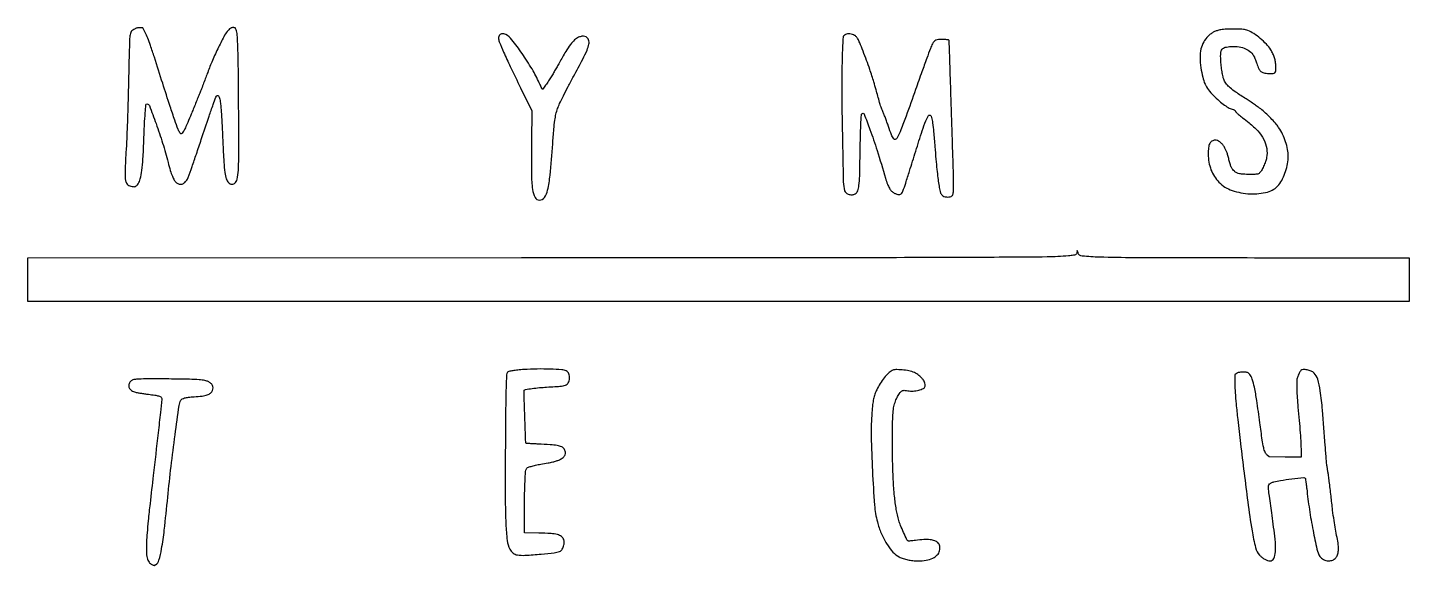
# Model space of a CAD drawing. Extents: x 0 to 2283, y 113 to 1002.
import ezdxf

# ---------------------------------------------------------------- set-up
doc = ezdxf.new("R2010")
doc.units = 0

msp = doc.modelspace()

# ---------------------------------------------------------------- linework, layer by layer
for points in [[(177.5, 1000.143551, 0.042848), (173.749118, 997.990332, 0.084751), (171.306239, 995.593582, 0.083786), (169.780145, 992.502872, 0.041106), (168.86547, 988.196764, 0.022796), (168.538464, 984.195975, 0.000917), (168.041115, 969.632799, 0.001608), (167.539064, 952.377995, 0.001138), (167.081733, 933, -0.001087), (165.992728, 886.658917, -0.001995), (164.872884, 848.915135, -0.00242), (163.702697, 818.528856, -0.005444), (162.45288, 795.5, 0.004647), (161.457902, 777.691505, 0.009612), (161.077583, 763.762135, 0.010543), (161.214443, 753.245376, 0.059261), (162.066944, 747.697982, 0.085702), (163.43, 744.816547, 0.073647), (165.742094, 742.38329, 0.06694), (168.880268, 740.543672, 0.052477), (172.663061, 739.407928, 0.054341), (175.782861, 739.163328, 0.098393), (178.269148, 739.736274, 0.094534), (180.412556, 741.23802, 0.047208), (182.494543, 743.829604, 0.085745), (186.146372, 752.200312, 0.026569), (188.712161, 765.747836, 0.018635), (190.608051, 785.275727, 0.006138), (191.970612, 814.096792, -0.002712), (193.113588, 842.379819, -0.008805), (194.303474, 861.115409, -0.004826), (195.536854, 874.678664, -0.385121), (196.997896, 876, -0.310817), (201.146533, 873.145278, -0.004422), (212.230987, 843.385779, -0.011759), (223.095073, 811.056547, -0.012984), (232.045786, 779.297528, 0.009633), (235.7728, 765.725584, 0.026578), (239.082476, 756.381555, 0.038059), (242.378177, 749.887688, 0.081573), (246.023742, 745.633476, 0.115303), (250.522595, 743.348694, 0.140234), (255.228292, 743.529135, 0.114299), (259.838898, 746.321694, 0.061333), (264.023535, 751.53808, 0.053867), (265.336565, 754.28464, 0.000703), (271.634197, 772.264362, 0.002022), (278.817677, 793.137063, 0.001325), (286.934844, 817.245856, -0.000874), (299.800936, 855.573619, -0.005529), (306.599814, 874.999096, -0.005103), (311.158917, 887.187569, -0.163709), (313.159924, 889.598839, -0.273074), (314.528039, 889.626787, -0.130419), (315.833775, 888.355333, -0.066629), (316.986681, 885.675381, -0.025478), (317.88362, 881.706459, -0.020759), (319.000357, 873.151249, -0.005238), (320.091896, 859.151511, -0.00411), (321.234488, 839.845994, -0.001578), (322.51706, 813, 0.003473), (324.229469, 779.796935, 0.020437), (325.958942, 762.444892, 0.039677), (328.288351, 752.004556, 0.122245), (331.993989, 745.852165, 0.062403), (334.400907, 743.981236, 0.101582), (336.837273, 743.136801, 0.108117), (339.299698, 743.344698, 0.078004), (341.783205, 744.560704, 0.191488), (346.271109, 751.389999, 0.037171), (348.201493, 766.307835, 0.013993), (348.951363, 794.710909, 0.001079), (348.665572, 871, 0.001039), (348.161436, 934.166109, 0.005549), (347.432117, 968.635383, 0.006882), (346.428374, 990.432991, 0.084198), (344.550923, 998.532367, 0.029343), (343.608531, 1000.461312, 0.117281), (342.721646, 1001.419807, 0.118202), (341.502067, 1001.872432, 0.030025), (339.37961, 1002, 0.050069), (337.246338, 1001.785843, 0.079029), (335.527154, 1001.142979, 0.057254), (333.736928, 999.83784, 0.015608), (331.234503, 997.384253, 0.069996), (325.481267, 989.397874, 0.007978), (315.421117, 969.52195, 0.010414), (305.31821, 947.595576, 0.01556), (297.495492, 928, -0.002584), (294.448775, 919.752792, -0.00167), (290.840125, 910.234375, -0.001678), (287.250638, 900.954448, -0.003172), (284.283807, 893.5, -0.000013), (281.264574, 886.052312, -0.000007), (277.509502, 876.790549, -0.000007), (273.661291, 867.29981, -0.00001), (270.330038, 859.084848, -0.003515), (264.594315, 845.221916, -0.012361), (260.622203, 836.423152, -0.017415), (257.582922, 830.636167, -0.07964), (255.21049, 827.686549, -0.019955), (253.918931, 826.610599, -0.200512), (253.254864, 826.434726, -0.19016), (252.643558, 826.778842, -0.017704), (251.580391, 828.186549, -0.06338), (248.562395, 833.915473, -0.00592), (243.134483, 848.951853, -0.005084), (235.431011, 871.858311, -0.001222), (223.137175, 910, 0.00062), (209.355553, 952.934533, 0.004962), (202.78222, 972.653553, 0.010877), (198.340657, 984.692474, 0.021168), (194.188315, 994.052883), (190.5, 1001.5), (186, 1001.752321, 0.032989), (183.870461, 1001.73115, 0.027797), (181.634652, 1001.435493, 0.027913), (179.456496, 1000.89584, 0.034214)], [(780.038955, 989.811439, 0.044519), (779.258542, 988.808054, 0.035415), (778.598943, 987.604289, 0.036553), (778.146049, 986.39148, 0.071199), (778, 985.371036, 0.095947), (779.347583, 978.413111, 0.008126), (786.465094, 961.525259, 0.008004), (797.42813, 937.691739, 0.002538), (814.523694, 902.5), (833.22249, 864.5), (832.54331, 813.5, 0.00461), (832.325332, 760.281085, 0.032911), (834.149338, 734.605996, 0.086595), (838.329271, 721.533655, 0.279063), (845.819687, 717, 0.249887), (853.888087, 721.300943, 0.090627), (859.234165, 733.582844, 0.034355), (863.208709, 758.039983, 0.004672), (867.513786, 809.742554, -0.003048), (869.474677, 834.254538, -0.012939), (871.116068, 848.874636, -0.021307), (872.998638, 859.203328, -0.030279), (875.608115, 868.162098, -0.022885), (878.989335, 876.393997, -0.0061), (885.127908, 889.176866, -0.005733), (892.945257, 904.514578, -0.004099), (902.027481, 921.5, 0.003784), (917.197277, 949.827401, 0.022714), (924.29688, 964.960236, 0.045267), (927.3332, 974.6803, 0.133554), (926.963977, 981.609152, 0.126449), (924.611763, 985.276215, 0.122708), (920.757875, 987.405192, 0.103209), (915.786084, 987.677998, 0.068933), (910.302576, 986.050469, 0.083862), (903.781798, 981.651276, 0.040419), (897.04668, 974.112653, 0.026688), (889.126031, 962.410104, 0.008425), (878.545406, 944.134377, -0.001481), (874.687757, 937.252468, -0.001441), (870.754093, 930.330098, -0.00142), (867.26189, 924.265646, -0.005368), (865.024832, 920.5, -0.011748), (860.763062, 913.855121, -0.009606), (855.905811, 906.949442, -0.002792), (851.078689, 900.435984, -0.456453), (850.287, 900.379666, -0.084531), (850.005719, 900.776399, -0.001081), (848.677071, 903.555842, -0.003115), (847.163556, 906.791522, -0.002033), (845.455677, 910.542891, 0.028309), (833.434012, 933.64777, 0.017653), (816.914522, 959.326214, 0.014328), (800.134937, 982.070206, 0.107732), (789.894408, 990.554604, 0.054946), (787.020699, 991.660845, 0.08343), (784.360989, 991.904113, 0.094543), (782.011582, 991.269576, 0.092375)], [(1351.399661, 990.626152, 0.036375), (1350.15879, 989.951682, 0.033581), (1348.993294, 989.088027, 0.035299), (1348.061257, 988.174378, 0.087056), (1347.561441, 987.361202, 0.08146), (1347.241592, 985.895709, 0.000912), (1346.729581, 975.765478, 0.002799), (1346.224529, 964.048985, 0.001817), (1345.765747, 950.5, 0.009228), (1345.169923, 899.82679, 0.003016), (1346.12131, 825.09839, 0.001108), (1347.757749, 747.100864, 0.059604), (1349.857528, 732.44033, 0.167863), (1352.299298, 728.824455, 0.091621), (1357.14746, 726.413437, 0.087045), (1362.788333, 725.818354, 0.128575), (1367.481777, 727.396103, 0.156541), (1371.502832, 732.36661, 0.063261), (1373.628332, 740.930448, 0.023208), (1374.751871, 756.83673, 0.002205), (1375.520142, 795.830136, -0.002453), (1376.039596, 821.546618, -0.005152), (1376.747187, 841.523243, -0.001787), (1377.548306, 857.765393, -0.18521), (1378.445226, 859.778559, -0.539118), (1382.034659, 859.037849, -0.007011), (1391.767195, 833.52019, -0.011395), (1403.424357, 799.214777, -0.004912), (1417.465063, 753, 0.016296), (1420.72222, 743.095608, 0.046181), (1423.834533, 736.529101, 0.064741), (1427.382185, 731.99746, 0.069828), (1431.888803, 728.657038, 0.037468), (1436.129378, 726.745326, 0.079234), (1439.660642, 726.064395, 0.111025), (1442.437274, 726.594917, 0.138098), (1444.465669, 728.25, 0.07017), (1446.30905, 731.86256, 0.003163), (1450.778521, 745.109995, 0.0036), (1457.134944, 764.826864, 0.000852), (1467.444644, 797.809135, -0.002584), (1478.163389, 831.687557, -0.017726), (1484.109906, 848.129114, -0.036186), (1488.256503, 856.608483, -0.463579), (1491.317838, 857.151181, -0.164838), (1493.486263, 853.624958, -0.019274), (1495.220506, 844.411551, -0.014351), (1496.946757, 829.950433, -0.003314), (1498.992665, 805.5, 0.002376), (1500.706899, 784.540228, 0.004403), (1502.3291, 767.545272, 0.005381), (1503.927296, 753.676613, 0.010066), (1505.566499, 742.5, 0.006118), (1507.226594, 733.271957, 0.039559), (1508.484078, 728.716022, 0.080918), (1510.01622, 725.976061, 0.088202), (1512.300825, 723.958131, 0.079444), (1515.852162, 722.502515, 0.05685), (1520.123219, 722.001111, 0.058752), (1524.198954, 722.468118, 0.11263), (1527.139216, 723.909405, 0.090912), (1528.478169, 725.469114, 0.086965), (1529.202773, 727.426364, 0.035067), (1529.573483, 730.753236, 0.003605), (1529.839676, 738.659405, 0.010348), (1529.883322, 746.248821, 0.001576), (1529.609317, 761.38745, 0.001764), (1529.166495, 779.255486, 0.001527), (1528.578483, 798, -0.000256), (1527.894069, 818.180669, -0.000192), (1527.160889, 840.3875, -0.000194), (1526.487283, 861.280189, -0.000448), (1526.000661, 877, 0.000318), (1524.340658, 931.076192, 0.001785), (1523.330567, 960.010968, 0.000487), (1522.541478, 980.00792, 0.178192), (1521.984796, 981.350358, 0.17591), (1521.319794, 981.693832, 0.007626), (1518.672948, 981.994881, 0.012198), (1515.466754, 982.231304, 0.008318), (1511.81348, 982.350358, 0.021367), (1504.781399, 982.161962, 0.08365), (1500.573298, 981.148109, 0.115276), (1497.654012, 979.006737, 0.060305), (1495.140223, 975.235375, 0.02481), (1491.821868, 967.761476, 0.003153), (1485.583046, 951.283258, 0.003108), (1477.495881, 929.087775, 0.00139), (1467.118442, 899.789923, -0.00177), (1451.469378, 855.715651, -0.010973), (1442.861442, 833.300818, -0.013628), (1436.924235, 819.856644, -0.251645), (1433.298528, 817.187304, -0.257397), (1431.087836, 818.025177, -0.063102), (1428.883087, 821.400474, -0.026849), (1426.044319, 828.135408, -0.003735), (1421.023285, 842.432081, 0.00381), (1418.52486, 849.542576, 0.004374), (1416.028012, 856.293204, 0.003949), (1413.816585, 861.97941, 0.025004), (1412.526047, 864.802261, -0.02464), (1411.419139, 867.218799, -0.008816), (1410.074136, 870.763789, -0.008722), (1408.733282, 874.709829, -0.010204), (1407.603457, 878.5, 0.000925), (1401.787526, 899.420831, 0.003677), (1398.099195, 912.230247, 0.0054), (1394.994618, 922.319711, 0.004402), (1391.459557, 933.054871, 0.00626), (1386.248455, 947.812851, 0.005262), (1380.367246, 963.320822, 0.004334), (1374.850348, 977.066579, 0.031651), (1371.741033, 983.444274, 0.033321), (1370.656824, 985.08649, 0.024381), (1369.250917, 986.759401, 0.024808), (1367.756384, 988.218922, 0.048875), (1366.41259, 989.191043, 0.062019), (1362.8865, 990.701489, 0.046417), (1358.730829, 991.492388, 0.047597), (1354.658016, 991.493119, 0.082742)], [(1971.716629, 998.463891, 0.025046), (1965.171144, 996.895574, 0.044116), (1959.997056, 994.868324, 0.045473), (1955.364667, 992.012337, 0.028549), (1950.4962, 987.907963, 0.078203), (1943.168866, 978.41162, 0.068827), (1938.713357, 966.704491, 0.058538), (1937.159912, 952.545225, 0.0355), (1938.485479, 935.723134, 0.02101), (1941.504489, 920.161305, 0.047344), (1945.374392, 908.798423, 0.054127), (1950.939144, 899.323048, 0.036399), (1959.146659, 889.811435, 0.016625), (1968.761415, 880.803021, 0.026684), (1977.594425, 873.85881, 0.031706), (1985.490741, 869.022961, 0.068093), (1992.18335, 866.57896, -0.057423), (1993.254911, 866.213267, -0.051628), (1994.257369, 865.603113, -0.054835), (1995.046385, 864.853963, -0.098926), (1995.475732, 864.076461, 0.128131), (1996.662529, 862.192732, 0.011703), (2000.825034, 858.465281, 0.010098), (2007.332464, 853.13031, 0.002552), (2018.131433, 844.72465, -0.044937), (2032.681014, 831.275211, -0.067322), (2042.442653, 817.019345, -0.07685), (2047.226768, 802.215582, -0.084203), (2047.093559, 787.135547, -0.040231), (2045.352294, 780.517045, -0.023243), (2042.264765, 772.879168, -0.022431), (2038.698642, 765.953133, -0.076539), (2035.546626, 762, -0.066947), (2033.490714, 760.559407, -0.082804), (2031.268391, 759.841955, -0.033716), (2027.673776, 759.55508, -0.003058), (2018.66772, 759.5, -0.010668), (2008.63931, 759.713983, -0.041268), (2002.470627, 760.490105, -0.063632), (1997.989134, 762.04891, -0.059488), (1993.930746, 764.711727, -0.060471), (1991.096658, 767.75089, -0.047371), (1988.796002, 771.632579, -0.036778), (1986.823688, 776.765764, -0.016804), (1984.978741, 783.709225, 0.010242), (1983.15897, 790.938831, 0.024096), (1981.434037, 796.227923, 0.028773), (1979.419356, 800.727686, 0.022296), (1976.736921, 805.379388, 0.042373), (1973.4396, 809.695636, 0.051779), (1969.656923, 813.082706, 0.05856), (1965.747078, 815.26881, 0.098526), (1962.072468, 816, 0.137602), (1956.848298, 814.534545, 0.14088), (1953.204779, 810.575408, 0.087859), (1951.132853, 803.599754, 0.029863), (1950.562606, 793, 0.042565), (1951.77992, 779.665992, 0.047403), (1955.235193, 767.222631, 0.049235), (1960.81628, 756.069779, 0.053537), (1968.339404, 746.561131, 0.117426), (1990.001952, 732.958744, 0.070917), (2019.939519, 727.346378, 0.073792), (2048.799173, 730.346876, 0.1642), (2067.09601, 742.240677, 0.049247), (2073.513261, 752.241953, 0.036833), (2078.596772, 764.318435, 0.036501), (2081.899183, 777.153931, 0.045286), (2082.986863, 789.433659, 0.047013), (2081.883725, 800.874601, 0.033565), (2078.609094, 813.325172, 0.03241), (2073.516012, 825.747635, 0.034665), (2066.957085, 837.118833, 0.030782), (2061.683066, 843.998699, 0.013706), (2053.95233, 852.414637, 0.013636), (2045.391139, 860.768276, 0.020134), (2037.401683, 867.574487, 0.011735), (2033.216908, 870.70237, 0.004018), (2027.011127, 875.043016, 0.003991), (2020.083568, 879.725084, 0.004602), (2013.401683, 884.075737, -0.00605), (1996.066354, 895.434619, -0.029306), (1986.707541, 902.560293, -0.05119), (1980.985426, 908.590833, -0.060172), (1976.960482, 915.356432, -0.048748), (1975.217019, 920.63422, -0.014143), (1973.567951, 929.056479, -0.013812), (1972.209276, 938.879265, -0.012855), (1971.355965, 949, -0.032772), (1971.435363, 960.157532, -0.146928), (1973.737993, 966.194213, -0.17045), (1978.761384, 969.463664, -0.047922), (1988.158628, 970.821927, -0.044576), (2001.589207, 970.266686, -0.074244), (2012.452972, 967.158921, -0.086068), (2020.81806, 961.453797, -0.084028), (2026.856076, 953.222196, -0.017982), (2027.728192, 951.316798, -0.006405), (2028.839951, 948.537145, -0.006346), (2029.9832, 945.45291, -0.007445), (2030.986046, 942.5, 0.02694), (2034.270215, 933.94059, 0.114896), (2037.557145, 929.608069, 0.124662), (2042.272631, 927.359589, 0.034196), (2050.5, 926.296271, 0.022772), (2057.753127, 926.190169, 0.185558), (2060.756406, 927.452333, 0.184949), (2062.146604, 930.403468, 0.022598), (2062.359668, 937.676988, 0.031192), (2061.761737, 945.300965, 0.038121), (2060.223454, 952.283625, 0.038346), (2057.652465, 958.918184, 0.032196), (2053.964643, 965.5, 0.04679), (2046.783112, 974.590776, 0.028099), (2036.735326, 983.998293, 0.028203), (2025.841358, 992.108086, 0.052649), (2016.088546, 997.16489, 0.032414), (2012.463711, 998.319353, 0.031719), (2008.693796, 999.005778, 0.019922), (2003.58298, 999.399326, 0.004669), (1995, 999.636923, 0.006598), (1987.662299, 999.674652, 0.010571), (1981.402388, 999.491836, 0.01239), (1976.100616, 999.092835, 0.021302)], [(1733.719956, 630.349779, -0.096924), (1732.763054, 628.026098, -0.15431), (1731.106452, 626.684534, -0.061956), (1727.889981, 625.860673, -0.006183), (1719.982467, 624.950261, -0.023572), (1684.351199, 622.984067, -0.000991), (1557.495224, 622.221841, -0.000788), (1340.51106, 621.689859, -0.000077), (816.25, 621.310967), (0, 620.846552), (0, 585.423276), (0, 550), (1141.5, 550), (2283, 550), (2283, 585.423043), (2283, 620.846085), (2027.25, 621.285679, -0.000291), (1828.133778, 621.743857, -0.006722), (1771.319947, 622.671509, -0.01636), (1742.412989, 624.480187, -0.296434), (1735.501527, 629.973505), (1734.339402, 633.447011)], [(819.913332, 436.968546, 0.009226), (809.830266, 436.143864, 0.016166), (801.530593, 435.038632, 0.013781), (795.112209, 433.789097, 0.166061), (792.995159, 432.494166, 0.162932), (791.288685, 428.090553, 0.004145), (790.459027, 406.486082, 0.005191), (789.803707, 373.243015, 0.000922), (789.33789, 311, 0.001723), (789.15081, 225.702123, 0.010458), (790.130133, 181.532783, 0.018378), (792.280292, 154.657884, 0.089531), (796.705178, 140.105089, 0.110751), (802.003532, 133.742219, 0.125853), (809.279653, 130.619162, 0.053785), (821.70089, 130.027682, 0.006783), (848.54228, 132.002741, 0.006607), (870.16563, 134.177337, 0.067414), (878.880433, 136.384667, 0.161975), (883.405774, 140.226214, 0.087117), (886.095061, 147.11915, 0.016207), (886.595071, 150.10754, 0.044735), (886.688784, 152.237892, 0.053951), (886.399015, 154.113953, 0.033697), (885.68112, 156.220762, 0.134242), (881.82385, 161.163514, 0.097926), (875.507339, 164.183712, 0.047802), (864.754448, 165.86663, 0.008885), (844.75, 166.706255), (821, 167.280587), (821.002428, 205.890294, -0.003678), (821.196835, 232.092561, -0.007594), (821.810548, 252.569045, -0.005442), (822.698445, 268.398344, -0.10652), (824.037623, 273.0703, -0.174137), (826.060626, 274.897489, -0.021158), (831.779734, 276.96867, -0.022265), (839.226576, 278.95469, -0.014365), (848, 280.618134, 0.0046), (859.852081, 282.626362, 0.014397), (867.763868, 284.278303, 0.020963), (873.658451, 285.951316, 0.029691), (878.725885, 287.962599, 0.058214), (884.675473, 291.639009, 0.124124), (887.942336, 295.900704, 0.149176), (888.471481, 300.653935, 0.099006), (886.407674, 305.781252, 0.150263), (882.416011, 309.092274, 0.051935), (875.158924, 311.260982, 0.029586), (863.482876, 312.757337, 0.006913), (843.765656, 313.832611, -0.002834), (836.15579, 314.185377, -0.004498), (829.644867, 314.582957, -0.001192), (823.988355, 314.993023, -0.179555), (823.406942, 315.259725, -0.190465), (822.913985, 316.397103, -0.000083), (821.531962, 359.052299, -0.000083), (820.164109, 401.709431, -0.191034), (820.582931, 402.872549, -0.174747), (822.733137, 404.051808, -0.004654), (833.619908, 405.6564, -0.010117), (845.612867, 407.063508, -0.010514), (857.5, 407.963089, 0.002012), (871.282581, 408.770688, 0.009237), (879.264282, 409.418832, 0.015818), (884.578244, 410.119688, 0.035379), (888.539085, 411.061705, 0.195443), (893.273437, 414.971083, 0.110053), (895.3306, 422.253595, 0.107694), (894.117161, 429.846189, 0.182101), (889.859033, 434.572897, 0.10164), (882.552557, 436.631765, 0.009461), (863.748499, 437.632301, 0.01243), (841.976298, 437.836481, 0.011919)], [(1428.5, 435.515142, 0.067917), (1422.134676, 430.85369, 0.031508), (1415.211355, 423.272702, 0.029354), (1408.551572, 413.912448, 0.028129), (1402.92961, 403.70573, 0.02792), (1399.792942, 396.105144, 0.031559), (1397.669026, 388.504041, 0.024357), (1396.164241, 379.219159, 0.008967), (1394.91752, 366, 0.023816), (1393.808719, 327.073695, 0.007731), (1395.801292, 269.522283, 0.006598), (1399.381176, 213.013672, 0.043407), (1403.984983, 185.058816, 0.038171), (1410.28557, 166.438981, 0.039622), (1419.280822, 149.236043, 0.042974), (1429.693791, 135.449637, 0.09251), (1440.221786, 127.387613, 0.036199), (1446.848299, 124.612038, 0.028903), (1454.322014, 122.571747, 0.027286), (1462.44047, 121.310261, 0.024043), (1471, 120.868911, 0.039768), (1484.729542, 121.9151, 0.070366), (1495.573827, 125.222727, 0.092358), (1503.022303, 130.54862, 0.137245), (1506.795139, 137.569909, 0.04222), (1507.354687, 141.661943, 0.065753), (1507.071324, 145.204928, 0.073492), (1505.928011, 148.262345, 0.070323), (1503.936066, 150.910088, 0.115773), (1498.815996, 154.083698, 0.056813), (1491.273152, 155.698134, 0.040386), (1480.958801, 155.86958, 0.016759), (1467.074936, 154.509884, -0.006143), (1462.672529, 153.984179, -0.009084), (1458.799052, 153.640884, -0.004948), (1455.544285, 153.444281, -0.152161), (1454.766854, 153.644092, -0.145508), (1452.814754, 155.833173, -0.00388), (1447.340368, 167.723098, -0.008688), (1442.312679, 179.407253, -0.027034), (1439.496149, 187.5, -0.027885), (1435.291724, 205.860683, -0.017092), (1432.29847, 227.869473, -0.01355), (1430.279965, 255.136178, -0.006612), (1429.10912, 290, -0.004309), (1428.753027, 320.358698, -0.007288), (1429.044645, 345.79379, -0.007375), (1429.860922, 365.793968, -0.043964), (1431.352284, 376.121627, -0.030574), (1433.922977, 384.660914, -0.033598), (1437.451958, 392.548186, -0.036014), (1441.381455, 398.817486, -0.112349), (1445.119027, 402.063701, -0.084853), (1446.454718, 402.509445, -0.040367), (1448.268124, 402.640428, -0.028666), (1450.709078, 402.479329, -0.01097), (1454.078379, 401.98678, 0.05702), (1463.036556, 401.509912, 0.047741), (1472.444524, 402.990965, 0.049974), (1480.079806, 405.790345, 0.236586), (1482.834072, 409.37692, 0.081368), (1482.92196, 412.52894, 0.062626), (1482.03723, 415.86023, 0.053146), (1480.170878, 419.351967, 0.033825), (1477.325977, 422.982332, 0.060235), (1470.820353, 428.667074, 0.057397), (1463.04438, 432.746678, 0.049874), (1453.584455, 435.352888, 0.029992), (1442, 436.622945, 0.00671), (1436.423982, 436.822722, 0.026073), (1432.971277, 436.720003, 0.042188), (1430.529096, 436.310327, 0.061561)], [(2103.771499, 435.25, 0.049371), (2102.13127, 432.964578, 0.017469), (2100.237249, 429.404259, 0.017798), (2098.55238, 425.614861, 0.03574), (2097.550019, 422.5, 0.058953), (2096.827761, 416.614807, 0.008467), (2096.98067, 404.469848, 0.009524), (2097.681103, 390.060087, 0.008042), (2098.957247, 374.849039, -0.003307), (2101.003222, 352.952723, -0.004075), (2102.609725, 332.504716, -0.004342), (2103.684486, 315.071166, -0.013199), (2103.998946, 303.20338), (2104, 291.90676), (2077.563925, 292.20338), (2051.12785, 292.5), (2048.090656, 295.411481, -0.099601), (2044.678729, 300.314259, -0.046919), (2042.27317, 307.680064, -0.020115), (2039.920866, 320.485485, -0.002408), (2036.000496, 349, 0.003469), (2030.827896, 386.039536, 0.015497), (2026.973643, 407.626594, 0.025188), (2023.358132, 421.325685, 0.09721), (2019.143528, 429, 0.030234), (2017.140803, 431.122056, 0.111656), (2015.562174, 432.050146, 0.070024), (2013.377645, 432.423498, 0.007363), (2008.182936, 432.5, 0.010075), (2003.835091, 432.412386, 0.038238), (2001.137857, 432.096085, 0.05826), (1999.152786, 431.461168, 0.054827), (1997.32333, 430.37571), (1994.5, 428.251419), (1994.655318, 413.37571, 0.014377), (1995.222911, 398.901188, 0.006866), (1996.742249, 380.340907, 0.00456), (1999.454971, 354.483504, 0.001353), (2004.069878, 315, 0.001578), (2015.972248, 218.097239, 0.01083), (2023.008686, 170.585656, 0.018928), (2028.864865, 142.63647, 0.123198), (2035.567245, 130.057248, 0.049257), (2039.227464, 126.730881, 0.033783), (2043.950532, 123.692365, 0.034179), (2048.7438, 121.460303, 0.084988), (2052.524587, 120.702138, 0.294555), (2058.942347, 124.589107, 0.101798), (2061.755067, 135.585278, 0.039832), (2061.078737, 156.64948, 0.006996), (2056.105757, 196, -0.00088), (2051.668195, 227.965705, -0.013536), (2050.456749, 239.024584, -0.040075), (2050.445572, 244.810298, -0.178671), (2051.842995, 247.842995, -0.061907), (2053.000669, 248.744706, -0.021541), (2054.864506, 249.750879, -0.021014), (2057.033159, 250.693213, -0.022967), (2059.210616, 251.419545, -0.032677), (2070.067286, 253.741569, -0.007616), (2088.553256, 256.161037, -0.002356), (2108.412011, 258.358301, -0.242904), (2110.90944, 257.386493, -0.143325), (2111.267107, 256.623619, -0.002381), (2111.968792, 251.947267, -0.005936), (2112.699242, 246.458604, -0.003883), (2113.417019, 240.11484, 0.011395), (2117.811223, 205.889142, 0.010443), (2123.869308, 170.884133, 0.007823), (2130.353317, 140.146204, 0.08133), (2135.198248, 128.218914, 0.079316), (2137.648215, 125.347989, 0.058976), (2141.120605, 123.031918, 0.056776), (2145.188174, 121.514855, 0.060964), (2149.395062, 121, 0.032047), (2153.267581, 121.248457, 0.059905), (2156.30821, 122.017767, 0.065967), (2158.883223, 123.421895, 0.048078), (2161.321964, 125.591422, 0.107325), (2164.408734, 130.813636, 0.064234), (2165.788304, 137.921212, 0.046757), (2165.50718, 147.281719, 0.020658), (2163.475413, 159.5, -0.008091), (2160.839382, 173.213142, -0.007396), (2158.562079, 187.420697, -0.005749), (2156.268919, 204.607033, -0.002352), (2153.532566, 228, 0.001022), (2152.105952, 240.483657, 0.001321), (2150.74282, 251.935937, 0.000997), (2149.555758, 261.529896, 0.011731), (2148.998998, 265.25, -0.000122), (2148.546674, 267.857231, -0.000073), (2148.010319, 270.955972, -0.000073), (2147.477353, 274.040486, -0.000127), (2147.036132, 276.600116, -0.019209), (2146.559568, 280.188536, -0.001774), (2145.753076, 289.117976, -0.002285), (2144.877477, 299.777679, -0.00179), (2144.021799, 311.350116, 0.003226), (2139.507834, 370.103396, 0.017549), (2135.742811, 401.801152, 0.0313), (2131.521781, 421.047295, 0.128252), (2125.493034, 431.252497, 0.097439), (2120.703722, 434.444163, 0.052941), (2113.896708, 436.45902, 0.053703), (2107.367104, 436.947661, 0.207145)], [(183.618148, 421.113471, 0.004879), (176.68641, 420.583665, 0.04821), (173.814804, 420.054036, 0.096145), (171.904546, 419.082648, 0.044892), (169.868148, 417.178462, 0.126996), (167.215159, 412.039627, 0.16523), (167.759111, 406.806233, 0.139745), (171.573464, 402.357352, 0.082995), (178, 399.497186, 0.020134), (181.101552, 398.82683, 0.004199), (186.593914, 397.916781, 0.0044), (192.991119, 396.969534, 0.004145), (199.532473, 396.114917, -0.006229), (210.149084, 394.682853, -0.028648), (216.227887, 393.426436, -0.051697), (219.8343, 392.050827, -0.186283), (221.45475, 390.257323, -0.118647), (221.734362, 388.122219, -0.000578), (219.376376, 366.195374, -0.00144), (215.62777, 332.612589, -0.000193), (207.512152, 262, 0.000726), (202.226324, 215.573411, 0.002905), (199.19717, 187.131669, 0.004693), (197.388551, 167.291371, 0.009262), (196.392415, 151.5, 0.01744), (196.24347, 135.978937, 0.053849), (197.631328, 125.595701, 0.08667), (200.627982, 118.764224, 0.136194), (205.442212, 114.594446, 0.015895), (207.658693, 113.627724, 0.088522), (208.924536, 113.36729, 0.115984), (210.037889, 113.598327, 0.036139), (211.539462, 114.433899, 0.180935), (216.933755, 121.789598, 0.024373), (221.303736, 140.793246, 0.016348), (225.790976, 171.609351, 0.0034), (231.528867, 226, -0.004612), (237.021914, 276.886463, -0.004274), (243.583001, 328.973643, -0.001562), (250.27909, 377.55306, -0.088051), (253.098835, 386.184675, -0.146632), (255.311653, 388.409972, -0.060494), (259.303985, 389.986901, -0.036902), (265.541674, 391.132071, -0.010744), (275.279538, 391.974634, 0.015648), (288.409862, 393.240586, 0.05131), (296.885952, 395.224689, 0.083606), (302.30724, 398.181413, 0.127914), (305.53111, 402.420215, 0.099791), (306.370269, 406.627841, 0.112329), (305.448309, 410.641468, 0.100817), (302.755779, 414.17989, 0.067235), (298.496152, 417.001863, 0.041458), (295.912593, 417.997908, 0.02204), (292.581099, 418.816826, 0.018015), (288.439185, 419.48921, 0.00989), (283.328986, 420.028416, 0.01651), (267.454112, 420.859899, 0.002108), (233.277089, 421.375895, 0.002062), (199.063957, 421.60708, 0.017291)]]:
    msp.add_lwpolyline(points, format="xyb", close=True)

doc.saveas('drawing.dxf')
